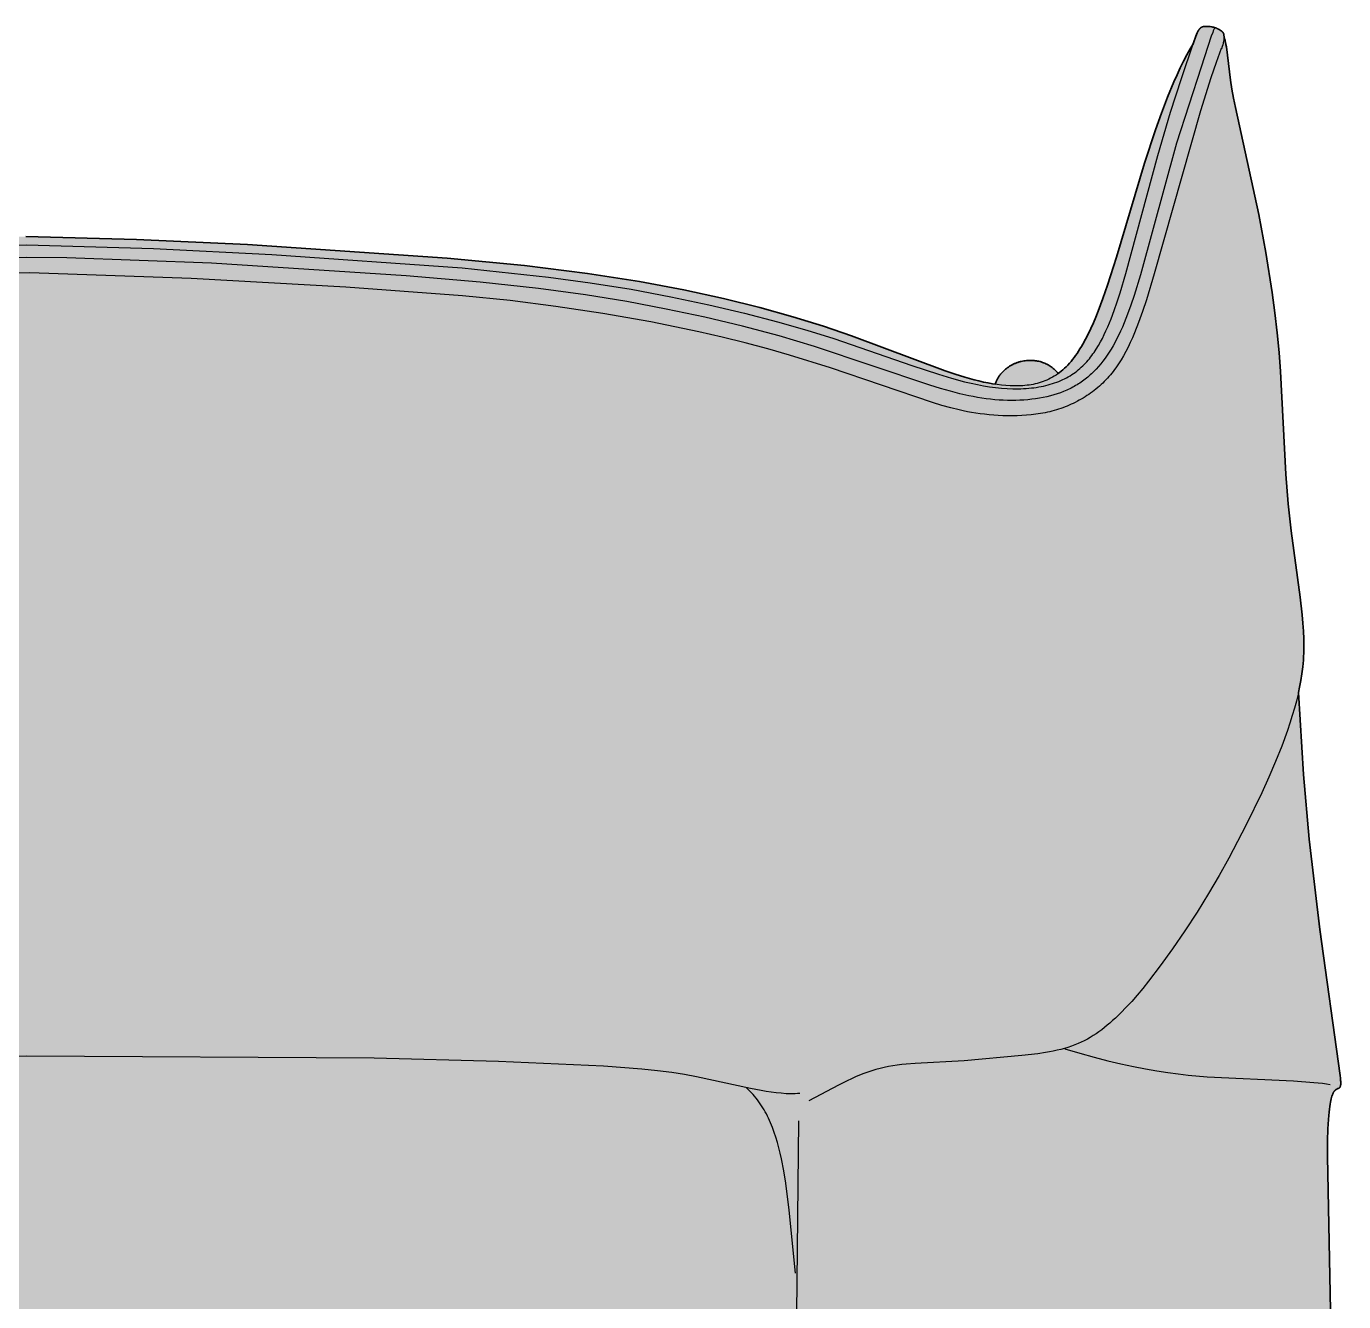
# Model space of a CAD drawing. Header units: millimetres. Extents: x 0 to 2358, y -1186 to 768.
# Drawn here: x 495.8 to 960.2, y -736.1 to -286.6 of the extents above; entities that cross this region are included whole.
import ezdxf

# ---------------------------------------------------------------- set-up
doc = ezdxf.new("R2010")
doc.units = ezdxf.units.MM
doc.layers.add('Blocks', color=7, linetype='Continuous')
doc.layers.add('Blocks$Fill', color=7, linetype='Continuous', true_color=0xffffff)
doc.layers.add('Blocks$Inner', color=7, linetype='Continuous', lineweight=25, true_color=0x007f00)
doc.layers.add('Blocks$Outline', color=7, linetype='Continuous', lineweight=35, true_color=0xff3f3f)

# ---------------------------------------------------------------- blocks, each defined once
blk = doc.blocks.new('Wrap Lounge Chair Top')
at = {"layer": 'Blocks$Fill'}
blk.add_hatch(color=256, dxfattribs=at).paths.add_polyline_path([(1010.23, -795.68), (1010.79, -793.6), (1011.44, -791.45), (1016.27, -777.44), (1017.03, -774.98), (1017.74, -772.51), (1019.03, -767.44), (1020.21, -762.16), (1021.31, -756.61), (1022.36, -750.59), (1022.88, -747.18), (1023.38, -743.37), (1024.37, -734.11), (1025.34, -721.95), (1026.26, -706.15), (1027.06, -686.38), (1027.88, -634.06), (1022.13, -344.72), (1022.19, -339.19), (1022.32, -334.94), (1022.51, -331.61), (1022.62, -330.24), (1022.74, -329.03), (1022.86, -327.97), (1022.99, -327.05), (1023.12, -326.24), (1023.25, -325.52), (1023.38, -324.89), (1023.51, -324.33), (1023.64, -323.84), (1023.77, -323.4), (1023.83, -323.2), (1023.9, -323.02), (1023.96, -322.85), (1024.02, -322.69), (1024.08, -322.54), (1024.15, -322.4), (1024.21, -322.27), (1024.27, -322.15), (1024.33, -322.03), (1024.4, -321.92), (1024.46, -321.82), (1024.52, -321.73), (1024.55, -321.68), (1024.58, -321.64), (1024.61, -321.6), (1024.65, -321.56), (1024.68, -321.52), (1024.71, -321.48), (1024.74, -321.44), (1024.78, -321.41), (1024.81, -321.38), (1024.84, -321.34), (1024.88, -321.31), (1024.91, -321.28), (1024.95, -321.25), (1024.98, -321.22), (1025.02, -321.19), (1025.06, -321.17), (1025.09, -321.14), (1025.13, -321.12), (1025.17, -321.09), (1025.21, -321.07), (1025.24, -321.05), (1025.28, -321.03), (1025.32, -321), (1025.36, -320.98), (1025.45, -320.94), (1025.97, -320.71), (1026.06, -320.67), (1026.1, -320.64), (1026.14, -320.62), (1026.18, -320.6), (1026.22, -320.57), (1026.26, -320.54), (1026.3, -320.51), (1026.34, -320.48), (1026.36, -320.47), (1026.37, -320.45), (1026.39, -320.44), (1026.41, -320.42), (1026.43, -320.4), (1026.44, -320.39), (1026.46, -320.37), (1026.48, -320.35), (1026.49, -320.33), (1026.51, -320.31), (1026.52, -320.29), (1026.54, -320.27), (1026.55, -320.25), (1026.57, -320.23), (1026.58, -320.21), (1026.6, -320.19), (1026.61, -320.17), (1026.62, -320.14), (1026.64, -320.12), (1026.65, -320.1), (1026.66, -320.07), (1026.67, -320.05), (1026.68, -320.02), (1026.69, -319.99), (1026.7, -319.97), (1026.71, -319.94), (1026.73, -319.89), (1026.75, -319.83), (1026.76, -319.77), (1026.78, -319.71), (1026.79, -319.64), (1026.8, -319.58), (1026.81, -319.51), (1026.82, -319.45), (1026.83, -319.38), (1026.84, -319.31), (1026.85, -319.16), (1026.85, -319.01), (1026.86, -318.86), (1026.86, -318.7), (1026.86, -318.53), (1026.84, -318.2), (1026.82, -317.85), (1026.76, -317.11), (1026.65, -316.13), (1015.67, -232.82), (1013.7, -209.98), (1011.93, -181.1), (1012.79, -176.84), (1013.16, -174.47), (1013.46, -172.08), (1013.57, -170.88), (1013.67, -169.68), (1013.75, -168.46), (1013.8, -167.23), (1013.85, -164.73), (1013.81, -162.15), (1013.69, -159.47), (1013.5, -156.69), (1013.24, -153.78), (1012.53, -147.51), (1008.35, -114.58), (1007.49, -104.19), (1005.11, -61.23), (1004.46, -54.33), (1003.64, -47.29), (1002.67, -40.16), (1000.42, -26), (997.96, -12.58), (989.04, 28.41), (988.46, 31.6), (987.99, 34.72), (986.52, 46.45), (986.37, 47.37), (986.21, 48.19), (986.13, 48.56), (986.05, 48.89), (986.01, 49.05), (985.96, 49.2), (985.92, 49.35), (985.87, 49.48), (985.82, 49.61), (985.78, 49.73), (985.75, 49.78), (985.73, 49.84), (985.7, 49.89), (985.7, 49.9), (985.7, 50.13), (985.7, 50.25), (985.69, 50.38), (985.68, 50.5), (985.67, 50.62), (985.66, 50.68), (985.65, 50.74), (985.64, 50.79), (985.63, 50.85), (985.62, 50.9), (985.61, 50.96), (985.59, 51.01), (985.58, 51.06), (985.56, 51.11), (985.54, 51.16), (985.52, 51.21), (985.5, 51.26), (985.48, 51.31), (985.46, 51.35), (985.44, 51.39), (985.41, 51.43), (985.38, 51.48), (985.36, 51.52), (985.33, 51.55), (985.3, 51.59), (985.27, 51.63), (985.23, 51.66), (985.2, 51.7), (985.17, 51.73), (985.13, 51.77), (985.1, 51.8), (985.06, 51.83), (985.02, 51.86), (984.95, 51.93), (984.87, 51.99), (984.78, 52.05), (984.7, 52.1), (983.96, 52.58), (983.75, 52.71), (983.64, 52.77), (983.53, 52.83), (983.41, 52.89), (983.29, 52.95), (983.16, 53.01), (983.02, 53.07), (982.88, 53.13), (982.73, 53.18), (982.57, 53.24), (982.41, 53.29), (982.24, 53.34), (982.06, 53.39), (981.87, 53.43), (981.68, 53.47), (981.48, 53.51), (981.28, 53.55), (980.87, 53.61), (980.45, 53.66), (980.04, 53.69), (979.84, 53.7), (979.64, 53.71), (979.44, 53.71), (979.26, 53.71), (979.07, 53.71), (978.9, 53.69), (978.81, 53.69), (978.73, 53.68), (978.65, 53.67), (978.56, 53.66), (978.48, 53.64), (978.4, 53.63), (978.33, 53.61), (978.25, 53.59), (978.18, 53.57), (978.1, 53.54), (978.03, 53.52), (977.96, 53.49), (977.89, 53.46), (977.85, 53.44), (977.82, 53.42), (977.78, 53.41), (977.75, 53.39), (977.71, 53.37), (977.68, 53.35), (977.65, 53.33), (977.61, 53.31), (977.58, 53.29), (977.55, 53.27), (977.52, 53.24), (977.48, 53.22), (977.45, 53.19), (977.42, 53.17), (977.36, 53.12), (977.29, 53.06), (977.23, 53), (977.17, 52.94), (977.11, 52.87), (977.05, 52.8), (976.99, 52.73), (976.94, 52.66), (976.88, 52.58), (976.82, 52.49), (976.76, 52.4), (976.71, 52.31), (976.65, 52.22), (976.59, 52.12), (976.48, 51.91), (976.37, 51.68), (976.25, 51.43), (976.02, 50.89), (975.78, 50.26), (974.91, 47.88), (974.75, 47.42), (973.75, 45.74), (972.59, 43.66), (971.43, 41.45), (970.29, 39.11), (969.15, 36.66), (968.02, 34.1), (965.79, 28.74), (963.63, 23.1), (961.54, 17.29), (957.61, 5.48), (944.63, -37.54), (943.01, -42.21), (941.35, -46.65), (940.49, -48.78), (939.62, -50.85), (938.72, -52.84), (937.8, -54.75), (936.86, -56.59), (935.9, -58.34), (935.4, -59.18), (934.9, -60), (934.4, -60.79), (933.88, -61.57), (933.36, -62.32), (932.83, -63.04), (932.3, -63.74), (931.75, -64.41), (931.2, -65.06), (930.64, -65.68), (930.07, -66.27), (929.49, -66.83), (928.9, -67.37), (928.3, -67.87), (927.7, -68.35), (927.27, -68.67), (926.72, -68.04), (926.42, -67.72), (926.1, -67.42), (925.78, -67.13), (925.45, -66.85), (925.11, -66.58), (924.75, -66.32), (924.39, -66.08), (924.03, -65.85), (923.65, -65.63), (923.27, -65.42), (922.88, -65.23), (922.48, -65.05), (922.08, -64.89), (921.67, -64.74), (921.26, -64.6), (920.84, -64.48), (920.42, -64.37), (919.99, -64.28), (919.56, -64.2), (919.13, -64.14), (918.7, -64.09), (918.27, -64.06), (917.83, -64.04), (917.4, -64.04), (916.96, -64.05), (916.51, -64.07), (916.06, -64.11), (915.6, -64.16), (915.14, -64.23), (914.67, -64.31), (914.2, -64.41), (913.97, -64.47), (913.73, -64.53), (913.5, -64.59), (913.26, -64.66), (913.03, -64.74), (912.79, -64.82), (912.56, -64.9), (912.33, -64.99), (912.09, -65.08), (911.86, -65.18), (911.63, -65.28), (911.4, -65.39), (911.18, -65.5), (910.95, -65.62), (910.73, -65.74), (910.51, -65.86), (910.29, -65.99), (910.07, -66.12), (909.86, -66.26), (909.65, -66.4), (909.44, -66.54), (909.23, -66.69), (909.03, -66.85), (908.83, -67), (908.64, -67.16), (908.44, -67.33), (908.25, -67.5), (908.07, -67.67), (907.89, -67.84), (907.71, -68.02), (907.54, -68.2), (907.37, -68.38), (907.21, -68.57), (907.05, -68.76), (906.89, -68.95), (906.74, -69.15), (906.59, -69.34), (906.45, -69.54), (906.32, -69.74), (906.19, -69.95), (906.06, -70.15), (905.94, -70.36), (905.82, -70.56), (905.71, -70.77), (905.6, -70.98), (905.5, -71.19), (905.4, -71.41), (905.31, -71.62), (905.22, -71.83), (905.14, -72.05), (905.07, -72.26), (905.01, -72.42), (902.5, -71.99), (900.91, -71.66), (899.29, -71.29), (897.65, -70.88), (894.32, -69.96), (890.9, -68.9), (887.38, -67.72), (844.42, -51.99), (833.69, -48.65), (822.01, -45.4), (809.23, -42.24), (795.18, -39.18), (779.54, -36.23), (761.25, -33.38), (739.07, -30.63), (711.76, -27.97), (641.42, -23.2), (602.21, -21.45), (563.22, -20.39), (485.29, -23.25), (415.12, -27.99), (387.86, -30.64), (365.7, -33.38), (347.42, -36.23), (331.78, -39.18), (317.73, -42.24), (304.95, -45.4), (293.27, -48.65), (282.54, -51.99), (272.62, -55.39), (236.05, -68.9), (232.63, -69.96), (229.3, -70.88), (227.67, -71.29), (226.05, -71.66), (224.45, -71.99), (222.87, -72.28), (221.95, -72.42), (221.81, -72.05), (221.73, -71.83), (221.65, -71.62), (221.55, -71.41), (221.46, -71.19), (221.36, -70.98), (221.25, -70.77), (221.14, -70.57), (221.02, -70.36), (220.9, -70.15), (220.77, -69.95), (220.64, -69.74), (220.5, -69.54), (220.36, -69.34), (220.22, -69.15), (220.07, -68.95), (219.91, -68.76), (219.75, -68.57), (219.59, -68.38), (219.42, -68.2), (219.25, -68.02), (219.07, -67.84), (218.89, -67.67), (218.7, -67.5), (218.51, -67.33), (218.32, -67.16), (218.13, -67), (217.93, -66.85), (217.72, -66.69), (217.52, -66.54), (217.31, -66.4), (217.1, -66.26), (216.88, -66.12), (216.67, -65.99), (216.45, -65.86), (216.23, -65.74), (216, -65.62), (215.78, -65.5), (215.55, -65.39), (215.32, -65.28), (215.1, -65.18), (214.86, -65.08), (214.63, -64.99), (214.4, -64.9), (214.17, -64.82), (213.93, -64.74), (213.7, -64.66), (213.46, -64.59), (213.23, -64.53), (212.99, -64.47), (212.76, -64.41), (212.29, -64.31), (211.82, -64.23), (211.36, -64.16), (210.9, -64.11), (210.44, -64.07), (209.99, -64.05), (209.56, -64.04), (209.12, -64.04), (208.69, -64.06), (208.26, -64.09), (207.82, -64.14), (207.39, -64.2), (206.97, -64.28), (206.54, -64.37), (206.12, -64.48), (205.7, -64.6), (205.29, -64.74), (204.88, -64.89), (204.48, -65.05), (204.08, -65.23), (203.69, -65.42), (203.31, -65.63), (202.93, -65.85), (202.56, -66.08), (202.2, -66.32), (201.85, -66.58), (201.51, -66.85), (201.18, -67.13), (200.85, -67.42), (200.54, -67.72), (200.24, -68.04), (199.95, -68.36), (199.69, -68.67), (198.66, -67.87), (198.06, -67.37), (197.47, -66.83), (196.89, -66.27), (196.32, -65.68), (195.76, -65.06), (195.21, -64.41), (194.66, -63.74), (194.12, -63.04), (193.6, -62.32), (193.07, -61.57), (192.56, -60.79), (192.05, -60), (191.55, -59.18), (191.06, -58.34), (190.1, -56.59), (189.15, -54.75), (188.24, -52.84), (187.34, -50.85), (186.47, -48.78), (185.61, -46.65), (183.94, -42.21), (182.33, -37.54), (179.21, -27.67), (165.42, 17.29), (163.33, 23.1), (161.16, 28.74), (158.94, 34.1), (157.81, 36.66), (156.67, 39.11), (155.52, 41.45), (154.37, 43.66), (153.21, 45.74), (152.63, 46.73), (152.21, 47.42), (151.18, 50.26), (150.94, 50.89), (150.7, 51.43), (150.59, 51.68), (150.48, 51.91), (150.36, 52.12), (150.31, 52.22), (150.25, 52.31), (150.19, 52.4), (150.14, 52.49), (150.08, 52.58), (150.02, 52.66), (149.96, 52.73), (149.91, 52.8), (149.85, 52.87), (149.79, 52.94), (149.72, 53), (149.66, 53.06), (149.6, 53.12), (149.54, 53.17), (149.51, 53.19), (149.47, 53.22), (149.44, 53.24), (149.41, 53.27), (149.38, 53.29), (149.34, 53.31), (149.31, 53.33), (149.28, 53.35), (149.24, 53.37), (149.21, 53.39), (149.18, 53.41), (149.14, 53.42), (149.11, 53.44), (149.07, 53.46), (149, 53.49), (148.93, 53.52), (148.86, 53.54), (148.78, 53.57), (148.71, 53.59), (148.63, 53.61), (148.55, 53.63), (148.47, 53.64), (148.39, 53.66), (148.31, 53.67), (148.23, 53.68), (148.15, 53.69), (148.06, 53.69), (147.88, 53.71), (147.7, 53.71), (147.51, 53.71), (147.32, 53.71), (147.12, 53.7), (146.92, 53.69), (146.51, 53.66), (146.09, 53.61), (145.68, 53.55), (145.48, 53.51), (145.28, 53.47), (145.09, 53.43), (144.9, 53.39), (144.72, 53.34), (144.55, 53.29), (144.38, 53.24), (144.23, 53.18), (144.08, 53.13), (143.94, 53.07), (143.8, 53.01), (143.67, 52.95), (143.55, 52.89), (143.43, 52.83), (143.32, 52.77), (143.21, 52.71), (143, 52.58), (142.26, 52.1), (142.17, 52.05), (142.09, 51.99), (142.01, 51.93), (141.93, 51.86), (141.9, 51.83), (141.86, 51.8), (141.82, 51.77), (141.79, 51.73), (141.76, 51.7), (141.72, 51.66), (141.69, 51.63), (141.66, 51.59), (141.63, 51.55), (141.6, 51.52), (141.57, 51.48), (141.55, 51.43), (141.52, 51.39), (141.5, 51.35), (141.48, 51.31), (141.45, 51.26), (141.43, 51.21), (141.42, 51.16), (141.4, 51.11), (141.38, 51.06), (141.37, 51.01), (141.35, 50.96), (141.34, 50.9), (141.33, 50.85), (141.32, 50.79), (141.31, 50.74), (141.3, 50.68), (141.29, 50.62), (141.28, 50.5), (141.27, 50.38), (141.26, 50.25), (141.26, 50.13), (141.26, 50.02), (141.21, 49.91), (141.18, 49.86), (141.16, 49.8), (141.11, 49.68), (141.06, 49.56), (141.02, 49.42), (140.97, 49.28), (140.93, 49.13), (140.89, 48.97), (140.8, 48.63), (140.72, 48.27), (140.57, 47.45), (140.42, 46.53), (138.95, 34.8), (138.47, 31.68), (137.9, 28.48), (137.23, 25.17), (126.51, -25.93), (124.27, -40.08), (123.3, -47.21), (122.48, -54.26), (121.82, -61.15), (121.31, -67.87), (118.58, -114.5), (117.53, -124.02), (113.7, -153.7), (113.44, -156.61), (113.25, -159.4), (113.13, -162.07), (113.09, -164.65), (113.14, -167.15), (113.19, -168.38), (113.27, -169.6), (113.36, -170.81), (113.48, -172.01), (113.77, -174.39), (114.15, -176.77), (114.6, -179.16), (115.03, -181.12), (111.48, -232.87), (109.45, -250.76), (100.2, -317.11), (100.14, -317.85), (100.12, -318.2), (100.1, -318.53), (100.1, -318.7), (100.1, -318.86), (100.1, -319.01), (100.11, -319.16), (100.12, -319.31), (100.13, -319.38), (100.14, -319.45), (100.15, -319.51), (100.16, -319.58), (100.17, -319.64), (100.18, -319.71), (100.19, -319.77), (100.21, -319.83), (100.23, -319.89), (100.25, -319.94), (100.26, -319.97), (100.27, -319.99), (100.28, -320.02), (100.29, -320.05), (100.3, -320.07), (100.31, -320.1), (100.32, -320.12), (100.33, -320.14), (100.35, -320.17), (100.36, -320.19), (100.37, -320.21), (100.39, -320.23), (100.4, -320.25), (100.42, -320.27), (100.43, -320.29), (100.45, -320.31), (100.46, -320.33), (100.48, -320.35), (100.5, -320.37), (100.51, -320.39), (100.53, -320.4), (100.55, -320.42), (100.57, -320.44), (100.58, -320.45), (100.6, -320.47), (100.62, -320.48), (100.66, -320.51), (100.7, -320.54), (100.74, -320.57), (100.78, -320.6), (100.82, -320.62), (100.86, -320.64), (100.9, -320.67), (100.99, -320.71), (101.07, -320.75), (101.59, -320.98), (101.63, -321), (101.67, -321.03), (101.71, -321.05), (101.75, -321.07), (101.79, -321.09), (101.83, -321.12), (101.87, -321.14), (101.9, -321.17), (101.94, -321.19), (101.97, -321.22), (102.01, -321.25), (102.04, -321.28), (102.08, -321.31), (102.11, -321.34), (102.15, -321.38), (102.18, -321.41), (102.21, -321.44), (102.25, -321.48), (102.28, -321.52), (102.31, -321.56), (102.34, -321.6), (102.37, -321.64), (102.41, -321.68), (102.44, -321.73), (102.5, -321.82), (102.56, -321.92), (102.62, -322.03), (102.69, -322.15), (102.75, -322.27), (102.81, -322.4), (102.87, -322.54), (102.94, -322.69), (103, -322.85), (103.06, -323.02), (103.12, -323.2), (103.19, -323.4), (103.32, -323.84), (103.44, -324.33), (103.57, -324.89), (103.7, -325.52), (103.84, -326.24), (103.97, -327.05), (104.1, -327.97), (104.22, -329.03), (104.34, -330.24), (104.45, -331.61), (104.64, -334.94), (104.77, -339.19), (104.83, -344.72), (98.9, -633.99), (99.77, -686.33), (100.61, -706.11), (101.57, -721.93), (102.56, -734.1), (103.57, -743.37), (104.59, -750.59), (105.65, -756.61), (106.75, -762.16), (107.92, -767.44), (109.22, -772.51), (109.93, -774.99), (110.69, -777.44), (115.52, -791.45), (116.17, -793.61), (116.46, -794.65), (116.73, -795.68), (116.54, -806.72), (116.56, -807.19), (116.57, -807.42), (116.6, -807.63), (116.61, -807.74), (116.62, -807.84), (116.64, -807.94), (116.66, -808.04), (116.68, -808.14), (116.7, -808.24), (116.73, -808.33), (116.75, -808.42), (116.78, -808.51), (116.81, -808.59), (116.84, -808.68), (116.86, -808.72), (116.88, -808.76), (116.9, -808.8), (116.92, -808.83), (116.93, -808.87), (116.95, -808.91), (116.98, -808.95), (117, -808.98), (117.02, -809.02), (117.04, -809.05), (117.07, -809.08), (117.09, -809.12), (117.11, -809.15), (117.14, -809.18), (117.16, -809.21), (117.19, -809.24), (117.22, -809.27), (117.25, -809.3), (117.28, -809.32), (117.31, -809.35), (117.34, -809.37), (117.37, -809.4), (117.4, -809.42), (117.43, -809.44), (117.46, -809.47), (117.5, -809.49), (117.53, -809.51), (117.57, -809.53), (117.6, -809.55), (117.64, -809.56), (117.68, -809.58), (117.71, -809.6), (117.75, -809.61), (117.79, -809.63), (117.83, -809.64), (117.87, -809.66), (117.91, -809.67), (117.95, -809.68), (118.03, -809.7), (118.11, -809.72), (118.19, -809.74), (118.27, -809.76), (118.36, -809.77), (118.44, -809.78), (118.53, -809.79), (118.61, -809.8), (118.7, -809.8), (118.78, -809.81), (118.95, -809.81), (119.11, -809.81), (119.27, -809.8), (119.42, -809.79), (119.56, -809.78), (119.82, -809.75), (120.02, -809.72), (120.43, -809.66), (120.48, -809.65), (120.5, -809.65), (120.53, -809.64), (120.55, -809.64), (120.58, -809.64), (120.6, -809.64), (120.63, -809.64), (120.66, -809.64), (120.69, -809.64), (120.72, -809.65), (120.75, -809.65), (120.81, -809.66), (120.89, -809.67), (120.97, -809.68), (121.26, -809.75), (122.79, -810.09), (123.05, -810.13), (123.17, -810.15), (123.3, -810.17), (123.42, -810.18), (123.54, -810.19), (123.66, -810.2), (123.78, -810.2), (123.89, -810.2), (124, -810.2), (124.11, -810.19), (124.17, -810.19), (124.22, -810.18), (124.27, -810.18), (124.32, -810.17), (124.38, -810.16), (124.43, -810.15), (124.48, -810.14), (124.53, -810.13), (124.58, -810.12), (124.63, -810.11), (124.67, -810.09), (124.72, -810.08), (124.77, -810.06), (124.82, -810.05), (124.86, -810.03), (124.91, -810.01), (125.01, -809.97), (125.11, -809.92), (149.11, -797.82), (151.96, -796.58), (153.46, -795.96), (155.02, -795.36), (156.62, -794.77), (158.27, -794.2), (159.97, -793.66), (161.71, -793.16), (163.49, -792.69), (165.32, -792.26), (167.18, -791.89), (169.08, -791.57), (171.02, -791.3), (172.99, -791.1), (174.98, -790.95), (176.98, -790.85), (179, -790.8), (181.03, -790.8), (183.05, -790.85), (185.07, -790.94), (187.07, -791.08), (189.05, -791.25), (191.01, -791.46), (192.93, -791.71), (194.82, -791.99), (196.66, -792.3), (198.46, -792.64), (200.19, -793), (201.87, -793.39), (203.49, -793.81), (205.06, -794.25), (205.42, -794.36), (200.68, -831.49), (200.65, -831.88), (200.63, -832.28), (200.62, -832.68), (200.63, -833.12), (200.65, -833.56), (200.68, -834), (200.73, -834.43), (200.8, -834.87), (200.88, -835.3), (200.97, -835.73), (201.08, -836.16), (201.21, -836.58), (201.35, -837), (201.5, -837.41), (201.67, -837.82), (201.85, -838.22), (202.05, -838.61), (202.26, -839), (202.48, -839.38), (202.72, -839.75), (202.97, -840.12), (203.23, -840.47), (203.5, -840.82), (203.78, -841.15), (204.08, -841.48), (204.39, -841.79), (204.69, -842.08), (205, -842.36), (205.32, -842.63), (205.65, -842.89), (205.99, -843.14), (206.34, -843.37), (206.69, -843.59), (207.06, -843.8), (207.43, -844), (207.8, -844.19), (208.18, -844.36), (208.57, -844.52), (208.96, -844.67), (209.36, -844.8), (209.76, -844.92), (210.17, -845.02), (210.58, -845.12), (210.99, -845.19), (211.4, -845.26), (211.82, -845.31), (212.24, -845.34), (212.66, -845.37), (213.07, -845.37), (213.49, -845.37), (213.91, -845.34), (214.33, -845.31), (214.75, -845.26), (215.16, -845.19), (215.58, -845.11), (215.99, -845.02), (216.39, -844.92), (216.8, -844.8), (217.19, -844.66), (217.59, -844.52), (217.98, -844.36), (218.36, -844.19), (218.74, -844), (219.11, -843.8), (219.47, -843.59), (219.83, -843.37), (220.18, -843.13), (220.52, -842.89), (220.85, -842.63), (221.17, -842.36), (221.48, -842.08), (221.79, -841.79), (222.09, -841.49), (222.38, -841.17), (222.66, -840.85), (222.93, -840.52), (223.18, -840.17), (223.43, -839.82), (223.66, -839.46), (223.88, -839.1), (224.09, -838.72), (224.29, -838.34), (224.47, -837.96), (224.65, -837.56), (224.8, -837.16), (224.95, -836.76), (225.08, -836.35), (225.19, -835.94), (225.3, -835.53), (225.39, -835.11), (225.46, -834.69), (225.52, -834.26), (229.05, -806.71), (255.68, -825.45), (257.03, -826.3), (257.64, -826.66), (258.21, -826.98), (258.76, -827.27), (259.28, -827.53), (259.78, -827.77), (260.28, -827.98), (260.77, -828.18), (261.27, -828.37), (261.79, -828.56), (262.31, -828.73), (262.86, -828.9), (263.42, -829.07), (264.01, -829.23), (264.62, -829.38), (265.91, -829.67), (267.32, -829.94), (268.86, -830.2), (270.56, -830.44), (272.42, -830.67), (276.74, -831.09), (282.21, -831.45), (289.22, -831.73), (563.48, -831.52), (837.74, -831.73), (844.75, -831.45), (850.21, -831.09), (854.54, -830.67), (856.4, -830.44), (858.09, -830.2), (859.64, -829.94), (861.05, -829.67), (862.34, -829.38), (862.95, -829.23), (863.54, -829.07), (864.1, -828.9), (864.64, -828.73), (865.17, -828.56), (865.69, -828.37), (866.19, -828.18), (866.68, -827.98), (867.18, -827.77), (867.68, -827.53), (868.2, -827.27), (868.74, -826.98), (869.32, -826.66), (869.92, -826.3), (871.28, -825.45), (872.87, -824.39), (897.91, -806.71), (901.5, -834.69), (901.57, -835.11), (901.66, -835.53), (901.76, -835.94), (901.88, -836.35), (902.01, -836.76), (902.16, -837.16), (902.31, -837.56), (902.48, -837.96), (902.67, -838.34), (902.86, -838.72), (903.07, -839.1), (903.29, -839.46), (903.53, -839.82), (903.77, -840.17), (904.03, -840.52), (904.3, -840.85), (904.58, -841.17), (904.87, -841.49), (905.17, -841.79), (905.47, -842.08), (905.79, -842.36), (906.11, -842.63), (906.44, -842.89), (906.78, -843.13), (907.13, -843.37), (907.49, -843.59), (907.85, -843.8), (908.22, -844), (908.6, -844.19), (908.98, -844.36), (909.37, -844.52), (909.76, -844.66), (910.16, -844.8), (910.56, -844.92), (910.97, -845.02), (911.38, -845.11), (911.79, -845.19), (912.21, -845.26), (912.63, -845.31), (913.04, -845.34), (913.46, -845.37), (913.88, -845.37), (914.3, -845.37), (914.72, -845.34), (915.14, -845.31), (915.55, -845.26), (915.97, -845.19), (916.38, -845.12), (916.79, -845.02), (917.19, -844.92), (917.6, -844.8), (917.99, -844.67), (918.39, -844.52), (918.77, -844.36), (919.16, -844.19), (919.53, -844), (919.9, -843.8), (920.26, -843.59), (920.62, -843.37), (920.96, -843.14), (921.3, -842.89), (921.63, -842.63), (921.96, -842.36), (922.27, -842.08), (922.57, -841.79), (922.88, -841.48), (923.17, -841.15), (923.46, -840.82), (923.73, -840.47), (923.99, -840.12), (924.24, -839.75), (924.48, -839.38), (924.7, -839), (924.91, -838.61), (925.1, -838.22), (925.29, -837.82), (925.45, -837.41), (925.61, -837), (925.75, -836.58), (925.87, -836.16), (925.98, -835.73), (926.08, -835.3), (926.16, -834.87), (926.23, -834.43), (926.28, -834), (926.31, -833.56), (926.33, -833.12), (926.34, -832.68), (926.33, -832.28), (926.31, -831.88), (926.28, -831.49), (926.23, -831.09), (921.54, -794.36), (923.47, -793.81), (925.09, -793.39), (926.77, -793), (928.5, -792.64), (930.29, -792.3), (932.14, -791.99), (934.02, -791.71), (935.95, -791.46), (937.91, -791.25), (939.89, -791.08), (941.89, -790.94), (943.91, -790.85), (945.93, -790.8), (947.95, -790.8), (949.97, -790.85), (951.98, -790.95), (953.97, -791.1), (955.94, -791.3), (957.87, -791.57), (959.78, -791.89), (961.64, -792.26), (963.47, -792.69), (965.25, -793.16), (966.99, -793.66), (968.69, -794.2), (970.34, -794.77), (971.94, -795.36), (973.5, -795.96), (975, -796.58), (977.85, -797.82), (982.85, -800.2), (1000.29, -809.06), (1001.75, -809.87), (1001.85, -809.92), (1001.95, -809.97), (1002.05, -810.01), (1002.09, -810.03), (1002.14, -810.05), (1002.19, -810.06), (1002.24, -810.08), (1002.28, -810.09), (1002.33, -810.11), (1002.38, -810.12), (1002.43, -810.13), (1002.48, -810.14), (1002.53, -810.15), (1002.58, -810.16), (1002.63, -810.17), (1002.69, -810.18), (1002.74, -810.18), (1002.79, -810.19), (1002.85, -810.19), (1002.96, -810.2), (1003.07, -810.2), (1003.18, -810.2), (1003.3, -810.2), (1003.42, -810.19), (1003.54, -810.18), (1003.66, -810.17), (1003.78, -810.15), (1003.91, -810.13), (1004.17, -810.09), (1004.44, -810.04), (1005.99, -809.68), (1006.07, -809.67), (1006.14, -809.66), (1006.21, -809.65), (1006.24, -809.65), (1006.27, -809.64), (1006.3, -809.64), (1006.33, -809.64), (1006.35, -809.64), (1006.38, -809.64), (1006.4, -809.64), (1006.43, -809.64), (1006.46, -809.65), (1006.48, -809.65), (1006.53, -809.66), (1006.94, -809.72), (1007.14, -809.75), (1007.39, -809.78), (1007.54, -809.79), (1007.69, -809.8), (1007.84, -809.81), (1008.01, -809.81), (1008.17, -809.81), (1008.26, -809.8), (1008.34, -809.8), (1008.43, -809.79), (1008.51, -809.78), (1008.6, -809.77), (1008.68, -809.76), (1008.77, -809.74), (1008.85, -809.72), (1008.93, -809.7), (1009.01, -809.68), (1009.05, -809.67), (1009.09, -809.66), (1009.13, -809.64), (1009.17, -809.63), (1009.21, -809.61), (1009.25, -809.6), (1009.28, -809.58), (1009.32, -809.56), (1009.36, -809.55), (1009.39, -809.53), (1009.43, -809.51), (1009.46, -809.49), (1009.49, -809.47), (1009.53, -809.44), (1009.56, -809.42), (1009.59, -809.4), (1009.62, -809.37), (1009.65, -809.35), (1009.68, -809.32), (1009.71, -809.3), (1009.74, -809.27), (1009.77, -809.24), (1009.79, -809.21), (1009.82, -809.18), (1009.84, -809.15), (1009.87, -809.12), (1009.89, -809.08), (1009.92, -809.05), (1009.94, -809.02), (1009.96, -808.98), (1009.98, -808.95), (1010, -808.91), (1010.02, -808.87), (1010.04, -808.83), (1010.06, -808.8), (1010.08, -808.76), (1010.1, -808.72), (1010.11, -808.68), (1010.15, -808.59), (1010.18, -808.51), (1010.21, -808.42), (1010.23, -808.33), (1010.26, -808.24), (1010.28, -808.14), (1010.3, -808.04), (1010.32, -807.94), (1010.33, -807.84), (1010.35, -807.74), (1010.36, -807.63), (1010.38, -807.42), (1010.4, -807.19), (1010.41, -806.96), (1010.42, -806.72)], flags=0)
at = {"layer": 'Blocks$Inner'}
for points in [[(518.73, -24.58), (563.48, -23.31), (608.23, -24.58), (649.9, -26.76), (717.11, -31.46), (747.46, -34.7), (762.25, -36.69), (776.69, -38.99), (790.7, -41.59), (804.1, -44.43), (816.67, -47.41), (828.21, -50.42), (838.6, -53.4), (848.14, -56.38), (875.6, -65.84), (885, -68.94), (889.65, -70.34), (894.24, -71.56), (896.49, -72.1), (898.72, -72.58), (900.91, -73), (903.06, -73.36), (905.17, -73.64), (907.24, -73.85), (909.26, -73.99), (911.24, -74.06), (912.21, -74.07), (913.17, -74.06), (914.11, -74.04), (915.05, -74), (915.97, -73.94), (916.87, -73.87), (917.77, -73.77), (918.65, -73.67), (919.52, -73.54), (920.37, -73.4), (921.21, -73.25), (922.04, -73.08), (922.85, -72.89), (923.65, -72.68), (924.43, -72.47), (925.2, -72.23), (925.95, -71.98), (926.69, -71.72), (927.41, -71.44), (928.12, -71.14), (928.81, -70.83), (929.48, -70.51), (930.14, -70.17), (930.78, -69.81), (931.41, -69.44), (932.02, -69.06), (932.61, -68.66), (933.19, -68.25), (933.76, -67.83), (934.31, -67.39), (934.84, -66.94), (935.36, -66.48), (935.87, -66), (936.37, -65.52), (936.85, -65.02), (937.32, -64.5), (937.78, -63.98), (938.22, -63.45), (938.66, -62.9), (939.08, -62.35), (939.49, -61.78), (939.9, -61.21), (940.29, -60.62), (940.67, -60.03), (941.41, -58.81), (942.12, -57.55), (942.8, -56.27), (943.45, -54.95), (944.08, -53.6), (944.69, -52.23), (945.85, -49.4), (946.95, -46.46), (948, -43.4), (949.03, -40.21), (951.05, -33.37), (962.35, 8.21), (966.88, 23.48), (970.65, 35.37), (974.91, 47.88), (975.78, 50.26), (976.02, 50.89), (976.25, 51.43), (976.37, 51.68), (976.48, 51.91), (976.59, 52.12), (976.65, 52.22), (976.71, 52.31), (976.76, 52.4), (976.82, 52.49), (976.88, 52.58), (976.94, 52.66), (976.99, 52.73), (977.05, 52.8), (977.11, 52.87), (977.17, 52.94), (977.23, 53), (977.29, 53.06), (977.36, 53.12), (977.42, 53.17), (977.45, 53.19), (977.48, 53.22), (977.52, 53.24), (977.55, 53.27), (977.58, 53.29), (977.61, 53.31), (977.65, 53.33), (977.68, 53.35), (977.71, 53.37), (977.75, 53.39), (977.78, 53.41), (977.82, 53.42), (977.85, 53.44), (977.89, 53.46), (977.96, 53.49), (978.03, 53.52), (978.1, 53.54), (978.18, 53.57), (978.25, 53.59), (978.33, 53.61), (978.4, 53.63), (978.48, 53.64), (978.56, 53.66), (978.65, 53.67), (978.73, 53.68), (978.81, 53.69), (978.9, 53.69), (979.07, 53.71), (979.26, 53.71), (979.44, 53.71), (979.64, 53.71), (979.84, 53.7), (980.04, 53.69), (980.45, 53.66), (980.87, 53.61), (981.28, 53.55), (981.48, 53.51), (981.68, 53.47), (981.87, 53.43), (982.06, 53.39), (982.24, 53.34), (982.41, 53.29), (982.57, 53.24), (982.73, 53.18), (982.88, 53.13), (983.02, 53.07), (983.16, 53.01), (983.29, 52.95), (983.41, 52.89), (983.53, 52.83), (983.64, 52.77), (983.75, 52.71), (983.96, 52.58), (984.7, 52.1), (984.78, 52.05), (984.87, 51.99), (984.95, 51.93), (985.02, 51.86), (985.06, 51.83), (985.1, 51.8), (985.13, 51.77), (985.17, 51.73), (985.2, 51.7), (985.23, 51.66), (985.27, 51.63), (985.3, 51.59), (985.33, 51.55), (985.36, 51.52), (985.38, 51.48), (985.41, 51.43), (985.44, 51.39), (985.46, 51.35), (985.48, 51.31), (985.5, 51.26), (985.52, 51.21), (985.54, 51.16), (985.56, 51.11), (985.58, 51.06), (985.59, 51.01), (985.61, 50.96), (985.62, 50.9), (985.63, 50.85), (985.64, 50.79), (985.65, 50.74), (985.66, 50.68), (985.67, 50.62), (985.68, 50.5), (985.69, 50.38), (985.7, 50.25), (985.7, 50.13), (985.7, 50), (985.7, 49.87), (985.69, 49.61), (985.68, 49.36), (985.66, 49.1), (985.64, 48.97), (985.62, 48.83), (985.6, 48.68), (985.57, 48.52), (985.54, 48.35), (985.5, 48.16), (985.45, 47.96), (985.39, 47.73), (985.23, 47.21), (985.03, 46.57), (984.78, 45.8)], [(982.48, 53.27), (982.44, 53.2), (982.4, 53.13), (982.36, 53.06), (982.31, 52.97), (982.22, 52.79), (982.12, 52.59), (982.03, 52.36), (981.92, 52.12), (981.7, 51.57), (981.21, 50.22), (977.66, 39.38), (968.98, 12.55), (956.24, -33.86), (954.02, -41.12), (952.88, -44.54), (951.7, -47.79), (950.49, -50.84), (949.88, -52.29), (949.25, -53.69), (948.61, -55.05), (947.96, -56.36), (947.29, -57.63), (946.61, -58.85), (945.92, -60.03), (945.22, -61.16), (944.5, -62.25), (943.76, -63.3), (943, -64.31), (942.23, -65.28), (941.44, -66.21), (940.63, -67.11), (939.8, -67.96), (938.95, -68.78), (938.52, -69.18), (938.08, -69.56), (937.64, -69.94), (937.19, -70.31), (936.73, -70.67), (936.27, -71.02), (935.8, -71.36), (935.33, -71.69), (934.85, -72.02), (934.36, -72.33), (933.87, -72.64), (933.37, -72.94), (932.87, -73.22), (932.36, -73.51), (931.84, -73.78), (931.32, -74.04), (930.78, -74.3), (930.25, -74.54), (929.7, -74.78), (929.15, -75.01), (928.02, -75.44), (926.86, -75.85), (925.68, -76.21), (924.46, -76.55), (923.21, -76.86), (921.93, -77.13), (920.62, -77.37), (919.28, -77.58), (917.92, -77.76), (916.54, -77.9), (915.14, -78.02), (913.71, -78.1), (912.27, -78.14), (910.82, -78.16), (909.35, -78.14), (907.87, -78.09), (906.38, -78.01), (904.88, -77.89), (903.37, -77.75), (901.87, -77.56), (900.35, -77.35), (898.83, -77.1), (897.3, -76.82), (895.74, -76.5), (892.56, -75.77), (889.23, -74.9), (885.72, -73.89), (881.98, -72.73), (841.28, -59.18), (828.82, -55.44), (815.92, -51.98), (802.64, -48.82), (789.02, -45.93), (775.07, -43.31), (760.54, -40.93), (743.93, -38.69), (723.43, -36.5), (697.27, -34.26), (628.67, -29.82), (577.64, -27.88), (563.48, -27.74), (533.39, -28.37)], [(974.91, 47.68), (974.33, 46.73), (973.75, 45.74), (972.59, 43.66), (971.43, 41.45), (970.29, 39.11), (969.15, 36.66), (968.02, 34.1), (965.79, 28.74), (963.63, 23.1), (961.54, 17.29), (957.61, 5.48), (947.74, -27.67), (944.63, -37.54), (943.01, -42.21), (941.35, -46.65), (940.49, -48.78), (939.62, -50.85), (938.72, -52.84), (937.8, -54.75), (936.86, -56.59), (935.9, -58.34), (935.4, -59.18), (934.9, -60), (934.4, -60.79), (933.88, -61.57), (933.36, -62.32), (932.83, -63.04), (932.3, -63.74), (931.75, -64.41), (931.2, -65.06), (930.64, -65.68), (930.07, -66.27), (929.49, -66.83), (928.9, -67.37), (928.3, -67.87), (927.7, -68.35), (927.08, -68.81), (926.46, -69.23), (925.83, -69.63), (925.19, -70.01), (924.54, -70.36), (923.89, -70.69), (923.23, -70.99), (922.56, -71.27), (921.88, -71.52), (921.2, -71.76), (920.51, -71.97), (919.82, -72.16), (919.12, -72.34), (918.41, -72.49), (917.7, -72.62), (916.98, -72.73), (916.25, -72.83), (915.52, -72.91), (914.79, -72.97), (914.05, -73.01), (913.31, -73.03), (912.56, -73.05), (911.81, -73.04), (911.05, -73.02), (910.29, -72.99), (908.76, -72.88), (907.21, -72.73), (905.66, -72.53), (904.09, -72.28), (902.5, -71.99), (900.91, -71.66), (899.29, -71.29), (897.65, -70.88), (894.32, -69.96), (890.9, -68.9), (887.38, -67.72), (854.34, -55.39), (844.42, -51.99), (833.69, -48.65), (822.01, -45.4), (809.23, -42.24), (795.18, -39.18), (779.54, -36.23), (761.25, -33.38), (739.07, -30.63), (711.76, -27.97), (641.42, -23.2), (602.21, -21.45), (563.22, -20.39)], [(985.68, 49.94), (985.7, 49.89), (985.73, 49.84), (985.75, 49.78), (985.78, 49.73), (985.82, 49.61), (985.87, 49.48), (985.92, 49.35), (985.96, 49.2), (986.01, 49.05), (986.05, 48.89), (986.13, 48.56), (986.21, 48.19), (986.37, 47.37), (986.52, 46.45), (987.99, 34.72), (988.46, 31.6), (989.04, 28.41), (989.71, 25.09), (997.96, -12.58), (1000.42, -26), (1002.67, -40.16), (1003.64, -47.29), (1004.46, -54.33), (1005.11, -61.23), (1005.63, -67.94), (1007.49, -104.19), (1008.35, -114.58), (1009.4, -124.09), (1012.53, -147.51), (1013.24, -153.78), (1013.5, -156.69), (1013.69, -159.47), (1013.81, -162.15), (1013.85, -164.73), (1013.8, -167.23), (1013.75, -168.46), (1013.67, -169.68), (1013.57, -170.88), (1013.46, -172.08), (1013.16, -174.47), (1012.79, -176.84), (1012.34, -179.23), (1011.8, -181.65), (1011.2, -184.12), (1010.51, -186.64), (1009.75, -189.23), (1008.93, -191.86), (1008.04, -194.53), (1006.07, -199.97), (1003.89, -205.46), (1001.52, -210.97), (998.98, -216.51), (993.45, -227.79), (987.35, -239.53), (983.96, -245.66), (980.25, -252), (976.19, -258.53), (971.9, -265.1), (967.52, -271.48), (963.21, -277.47), (959.07, -282.9), (957.06, -285.4), (955.08, -287.76), (953.14, -289.98), (951.21, -292.08), (949.29, -294.04), (947.39, -295.89), (946.43, -296.77), (945.48, -297.61), (944.52, -298.43), (943.56, -299.22), (942.58, -299.97), (941.6, -300.7), (940.6, -301.39), (939.59, -302.05), (938.56, -302.68), (937.51, -303.28), (936.44, -303.85), (935.34, -304.39), (934.22, -304.89), (933.07, -305.36), (931.89, -305.8), (930.67, -306.21), (929.42, -306.58), (928.14, -306.93), (926.83, -307.24), (925.5, -307.53), (924.15, -307.79), (922.78, -308.03), (920.01, -308.45), (914.45, -309.11), (894.07, -311), (876.74, -311.86), (873.61, -312.12), (872.04, -312.29), (870.49, -312.48), (868.94, -312.71), (867.41, -312.97), (865.9, -313.27), (864.41, -313.61), (862.95, -314), (861.5, -314.43), (860.06, -314.91), (858.64, -315.43), (857.2, -315.99), (855.76, -316.6), (854.3, -317.25), (852.82, -317.95), (849.76, -319.47), (839.26, -325.07)], [(984.68, 45.87), (982.88, 40.93), (981.06, 35.56), (977.37, 23.89), (961.09, -33.55), (958.32, -42.66), (956.95, -46.81), (955.56, -50.71), (954.14, -54.35), (953.41, -56.09), (952.66, -57.76), (951.89, -59.37), (951.09, -60.93), (950.26, -62.44), (949.41, -63.88), (948.97, -64.59), (948.52, -65.28), (948.06, -65.96), (947.6, -66.62), (947.12, -67.27), (946.63, -67.91), (946.13, -68.54), (945.62, -69.16), (945.1, -69.76), (944.57, -70.35), (944.03, -70.93), (943.48, -71.49), (942.91, -72.05), (942.34, -72.59), (941.75, -73.12), (941.16, -73.63), (940.55, -74.14), (939.93, -74.63), (939.31, -75.11), (938.67, -75.57), (938.03, -76.02), (937.38, -76.46), (936.71, -76.89), (936.04, -77.31), (935.36, -77.71), (934.67, -78.09), (933.98, -78.47), (933.27, -78.83), (932.56, -79.18), (931.84, -79.51), (931.11, -79.84), (930.37, -80.14), (929.63, -80.44), (928.88, -80.72), (928.12, -80.99), (927.36, -81.24), (926.58, -81.48), (925.81, -81.71), (925.02, -81.93), (924.23, -82.12), (923.43, -82.31), (922.63, -82.48), (921.01, -82.79), (919.38, -83.04), (917.73, -83.24), (916.07, -83.4), (914.4, -83.51), (912.73, -83.58), (911.07, -83.61), (909.4, -83.6), (907.75, -83.56), (906.11, -83.47), (904.48, -83.36), (902.88, -83.22), (901.29, -83.05), (899.73, -82.85), (898.21, -82.63), (896.71, -82.39), (895.23, -82.12), (893.77, -81.83), (892.31, -81.51), (889.33, -80.78), (886.22, -79.91), (882.88, -78.89), (846.93, -66.7), (832.52, -62.21), (824.85, -60), (816.91, -57.86), (808.78, -55.83), (800.48, -53.93), (783.62, -50.48), (766.72, -47.5), (750.15, -45.01), (734.02, -42.96), (717.22, -41.25), (676.01, -38.19), (621.5, -35.17), (564.67, -33.17), (536.62, -33.83)], [(927.29, -68.69), (927.01, -68.36), (926.72, -68.04), (926.42, -67.72), (926.1, -67.42), (925.78, -67.13), (925.45, -66.85), (925.11, -66.58), (924.75, -66.32), (924.39, -66.08), (924.03, -65.85), (923.65, -65.63), (923.27, -65.42), (922.88, -65.23), (922.48, -65.05), (922.08, -64.89), (921.67, -64.74), (921.26, -64.6), (920.84, -64.48), (920.42, -64.37), (919.99, -64.28), (919.56, -64.2), (919.13, -64.14), (918.7, -64.09), (918.27, -64.06), (917.83, -64.04), (917.4, -64.04), (916.96, -64.05), (916.51, -64.07), (916.06, -64.11), (915.6, -64.16), (915.14, -64.23), (914.67, -64.31), (914.2, -64.41), (913.97, -64.47), (913.73, -64.53), (913.5, -64.59), (913.26, -64.66), (913.03, -64.74), (912.79, -64.82), (912.56, -64.9), (912.33, -64.99), (912.09, -65.08), (911.86, -65.18), (911.63, -65.28), (911.4, -65.39), (911.18, -65.5), (910.95, -65.62), (910.73, -65.74), (910.51, -65.86), (910.29, -65.99), (910.07, -66.12), (909.86, -66.26), (909.65, -66.4), (909.44, -66.54), (909.23, -66.69), (909.03, -66.85), (908.83, -67), (908.64, -67.16), (908.44, -67.33), (908.25, -67.5), (908.07, -67.67), (907.89, -67.84), (907.71, -68.02), (907.54, -68.2), (907.37, -68.38), (907.21, -68.57), (907.05, -68.76), (906.89, -68.95), (906.74, -69.15), (906.59, -69.34), (906.45, -69.54), (906.32, -69.74), (906.19, -69.95), (906.06, -70.15), (905.94, -70.36), (905.82, -70.56), (905.71, -70.77), (905.6, -70.98), (905.5, -71.19), (905.4, -71.41), (905.31, -71.62), (905.22, -71.83), (905.14, -72.05), (905.07, -72.26), (905, -72.47)], [(1011.93, -181.1), (1013.7, -209.98), (1015.67, -232.82), (1019.47, -264.66), (1026.65, -316.13), (1026.76, -317.11), (1026.82, -317.85), (1026.84, -318.2), (1026.86, -318.53), (1026.86, -318.7), (1026.86, -318.86), (1026.85, -319.01), (1026.85, -319.16), (1026.84, -319.31), (1026.83, -319.38), (1026.82, -319.45), (1026.81, -319.51), (1026.8, -319.58), (1026.79, -319.64), (1026.78, -319.71), (1026.76, -319.77), (1026.75, -319.83), (1026.73, -319.89), (1026.71, -319.94), (1026.7, -319.97), (1026.69, -319.99), (1026.68, -320.02), (1026.67, -320.05), (1026.66, -320.07), (1026.65, -320.1), (1026.64, -320.12), (1026.62, -320.14), (1026.61, -320.17), (1026.6, -320.19), (1026.58, -320.21), (1026.57, -320.23), (1026.55, -320.25), (1026.54, -320.27), (1026.52, -320.29), (1026.51, -320.31), (1026.49, -320.33), (1026.48, -320.35), (1026.46, -320.37), (1026.44, -320.39), (1026.43, -320.4), (1026.41, -320.42), (1026.39, -320.44), (1026.37, -320.45), (1026.36, -320.47), (1026.34, -320.48), (1026.3, -320.51), (1026.26, -320.54), (1026.22, -320.57), (1026.18, -320.6), (1026.14, -320.62), (1026.1, -320.64), (1026.06, -320.67), (1025.97, -320.71), (1025.88, -320.75), (1025.45, -320.94), (1025.36, -320.98), (1025.32, -321), (1025.28, -321.03), (1025.24, -321.05), (1025.21, -321.07), (1025.17, -321.09), (1025.13, -321.12), (1025.09, -321.14), (1025.06, -321.17), (1025.02, -321.19), (1024.98, -321.22), (1024.95, -321.25), (1024.91, -321.28), (1024.88, -321.31), (1024.84, -321.34), (1024.81, -321.38), (1024.78, -321.41), (1024.74, -321.44), (1024.71, -321.48), (1024.68, -321.52), (1024.65, -321.56), (1024.61, -321.6), (1024.58, -321.64), (1024.55, -321.68), (1024.52, -321.73), (1024.46, -321.82), (1024.4, -321.92), (1024.33, -322.03), (1024.27, -322.15), (1024.21, -322.27), (1024.15, -322.4), (1024.08, -322.54), (1024.02, -322.69), (1023.96, -322.85), (1023.9, -323.02), (1023.83, -323.2), (1023.77, -323.4), (1023.64, -323.84), (1023.51, -324.33), (1023.38, -324.89), (1023.25, -325.52), (1023.12, -326.24), (1022.99, -327.05), (1022.86, -327.97), (1022.74, -329.03), (1022.62, -330.24), (1022.51, -331.61), (1022.32, -334.94), (1022.19, -339.19), (1022.13, -344.72), (1027.88, -634.06)], [(836.1, -322.45), (835.32, -322.51), (834.53, -322.54), (833.73, -322.56), (832.92, -322.56), (832.09, -322.55), (831.26, -322.52), (829.56, -322.4), (827.83, -322.23), (826.07, -322.01), (824.28, -321.74), (822.46, -321.43), (818.76, -320.71), (799.65, -316.55), (795.49, -315.81), (790.97, -315.11), (785.97, -314.46), (780.37, -313.85), (766.85, -312.78), (729.88, -311.15), (686.02, -310.03), (563.48, -309.35), (397.08, -311.18)], [(929.52, -306.66), (934.83, -308.26), (939.9, -309.67), (944.74, -310.92), (949.37, -312.02), (953.79, -312.97), (958.01, -313.79), (962.04, -314.49), (965.89, -315.08), (969.57, -315.57), (973.1, -315.97), (979.7, -316.57), (1010.19, -318.04), (1017.39, -318.53), (1020.46, -318.85), (1021.85, -319.03), (1023.16, -319.23)], [(834.61, -385.79), (832.34, -363.62), (831.14, -354.08), (830.44, -349.68), (829.65, -345.52), (829.21, -343.53), (828.75, -341.59), (828.24, -339.72), (827.7, -337.9), (827.12, -336.15), (826.5, -334.44), (826.17, -333.61), (825.83, -332.8), (825.47, -332), (825.11, -331.21), (824.73, -330.44), (824.34, -329.68), (823.93, -328.93), (823.51, -328.2), (823.08, -327.48), (822.63, -326.77), (822.17, -326.08), (821.69, -325.4), (821.2, -324.73), (820.69, -324.08), (820.16, -323.44), (819.62, -322.82), (819.06, -322.2), (818.48, -321.6), (817.88, -321.02), (817.27, -320.44)], [(833.6, -547.17), (835.78, -332.08)]]:
    blk.add_lwpolyline(points, dxfattribs=at)
at = {"layer": 'Blocks$Outline'}
for points in [[(985.7, 49.9), (985.7, 50), (985.7, 50.13), (985.7, 50.25), (985.69, 50.38), (985.68, 50.5), (985.67, 50.62), (985.66, 50.68), (985.65, 50.74), (985.64, 50.79), (985.63, 50.85), (985.62, 50.9), (985.61, 50.96), (985.59, 51.01), (985.58, 51.06), (985.56, 51.11), (985.54, 51.16), (985.52, 51.21), (985.5, 51.26), (985.48, 51.31), (985.46, 51.35), (985.44, 51.39), (985.41, 51.43), (985.38, 51.48), (985.36, 51.52), (985.33, 51.55), (985.3, 51.59), (985.27, 51.63), (985.23, 51.66), (985.2, 51.7), (985.17, 51.73), (985.13, 51.77), (985.1, 51.8), (985.06, 51.83), (985.02, 51.86), (984.95, 51.93), (984.87, 51.99), (984.78, 52.05), (984.7, 52.1), (983.96, 52.58), (983.75, 52.71), (983.64, 52.77), (983.53, 52.83), (983.41, 52.89), (983.29, 52.95), (983.16, 53.01), (983.02, 53.07), (982.88, 53.13), (982.73, 53.18), (982.57, 53.24), (982.41, 53.29), (982.24, 53.34), (982.06, 53.39), (981.87, 53.43), (981.68, 53.47), (981.48, 53.51), (981.28, 53.55), (980.87, 53.61), (980.45, 53.66), (980.04, 53.69), (979.84, 53.7), (979.64, 53.71), (979.44, 53.71), (979.26, 53.71), (979.07, 53.71), (978.9, 53.69), (978.81, 53.69), (978.73, 53.68), (978.65, 53.67), (978.56, 53.66), (978.48, 53.64), (978.4, 53.63), (978.33, 53.61), (978.25, 53.59), (978.18, 53.57), (978.1, 53.54), (978.03, 53.52), (977.96, 53.49), (977.89, 53.46), (977.85, 53.44), (977.82, 53.42), (977.78, 53.41), (977.75, 53.39), (977.71, 53.37), (977.68, 53.35), (977.65, 53.33), (977.61, 53.31), (977.58, 53.29), (977.55, 53.27), (977.52, 53.24), (977.48, 53.22), (977.45, 53.19), (977.42, 53.17), (977.36, 53.12), (977.29, 53.06), (977.23, 53), (977.17, 52.94), (977.11, 52.87), (977.05, 52.8), (976.99, 52.73), (976.94, 52.66), (976.88, 52.58), (976.82, 52.49), (976.76, 52.4), (976.71, 52.31), (976.65, 52.22), (976.59, 52.12), (976.48, 51.91), (976.37, 51.68), (976.25, 51.43), (976.02, 50.89), (975.78, 50.26), (974.91, 47.88), (974.75, 47.42)], [(974.75, 47.42), (974.33, 46.73), (973.75, 45.74), (972.59, 43.66), (971.43, 41.45), (970.29, 39.11), (969.15, 36.66), (968.02, 34.1), (965.79, 28.74), (963.63, 23.1), (961.54, 17.29), (957.61, 5.48), (947.74, -27.67), (944.63, -37.54), (943.01, -42.21), (941.35, -46.65), (940.49, -48.78), (939.62, -50.85), (938.72, -52.84), (937.8, -54.75), (936.86, -56.59), (935.9, -58.34), (935.4, -59.18), (934.9, -60), (934.4, -60.79), (933.88, -61.57), (933.36, -62.32), (932.83, -63.04), (932.3, -63.74), (931.75, -64.41), (931.2, -65.06), (930.64, -65.68), (930.07, -66.27), (929.49, -66.83), (928.9, -67.37), (928.3, -67.87), (927.7, -68.35), (927.27, -68.67)], [(1011.93, -181.1), (1012.34, -179.23), (1012.79, -176.84), (1013.16, -174.47), (1013.46, -172.08), (1013.57, -170.88), (1013.67, -169.68), (1013.75, -168.46), (1013.8, -167.23), (1013.85, -164.73), (1013.81, -162.15), (1013.69, -159.47), (1013.5, -156.69), (1013.24, -153.78), (1012.53, -147.51), (1009.4, -124.09), (1008.35, -114.58), (1007.49, -104.19), (1005.63, -67.94), (1005.11, -61.23), (1004.46, -54.33), (1003.64, -47.29), (1002.67, -40.16), (1000.42, -26), (997.96, -12.58), (989.71, 25.09), (989.04, 28.41), (988.46, 31.6), (987.99, 34.72), (986.52, 46.45), (986.37, 47.37), (986.21, 48.19), (986.13, 48.56), (986.05, 48.89), (986.01, 49.05), (985.96, 49.2), (985.92, 49.35), (985.87, 49.48), (985.82, 49.61), (985.78, 49.73), (985.75, 49.78), (985.73, 49.84), (985.7, 49.89), (985.7, 49.9)], [(905.01, -72.42), (904.09, -72.28), (902.5, -71.99), (900.91, -71.66), (899.29, -71.29), (897.65, -70.88), (894.32, -69.96), (890.9, -68.9), (887.38, -67.72), (854.34, -55.39), (844.42, -51.99), (833.69, -48.65), (822.01, -45.4), (809.23, -42.24), (795.18, -39.18), (779.54, -36.23), (761.25, -33.38), (739.07, -30.63), (711.76, -27.97), (641.42, -23.2), (602.21, -21.45), (563.22, -20.39)], [(927.27, -68.67), (927.01, -68.36), (926.72, -68.04), (926.42, -67.72), (926.1, -67.42), (925.78, -67.13), (925.45, -66.85), (925.11, -66.58), (924.75, -66.32), (924.39, -66.08), (924.03, -65.85), (923.65, -65.63), (923.27, -65.42), (922.88, -65.23), (922.48, -65.05), (922.08, -64.89), (921.67, -64.74), (921.26, -64.6), (920.84, -64.48), (920.42, -64.37), (919.99, -64.28), (919.56, -64.2), (919.13, -64.14), (918.7, -64.09), (918.27, -64.06), (917.83, -64.04), (917.4, -64.04), (916.96, -64.05), (916.51, -64.07), (916.06, -64.11), (915.6, -64.16), (915.14, -64.23), (914.67, -64.31), (914.2, -64.41), (913.97, -64.47), (913.73, -64.53), (913.5, -64.59), (913.26, -64.66), (913.03, -64.74), (912.79, -64.82), (912.56, -64.9), (912.33, -64.99), (912.09, -65.08), (911.86, -65.18), (911.63, -65.28), (911.4, -65.39), (911.18, -65.5), (910.95, -65.62), (910.73, -65.74), (910.51, -65.86), (910.29, -65.99), (910.07, -66.12), (909.86, -66.26), (909.65, -66.4), (909.44, -66.54), (909.23, -66.69), (909.03, -66.85), (908.83, -67), (908.64, -67.16), (908.44, -67.33), (908.25, -67.5), (908.07, -67.67), (907.89, -67.84), (907.71, -68.02), (907.54, -68.2), (907.37, -68.38), (907.21, -68.57), (907.05, -68.76), (906.89, -68.95), (906.74, -69.15), (906.59, -69.34), (906.45, -69.54), (906.32, -69.74), (906.19, -69.95), (906.06, -70.15), (905.94, -70.36), (905.82, -70.56), (905.71, -70.77), (905.6, -70.98), (905.5, -71.19), (905.4, -71.41), (905.31, -71.62), (905.22, -71.83), (905.14, -72.05), (905.07, -72.26), (905.01, -72.42)], [(1027.88, -634.06), (1022.13, -344.72), (1022.19, -339.19), (1022.32, -334.94), (1022.51, -331.61), (1022.62, -330.24), (1022.74, -329.03), (1022.86, -327.97), (1022.99, -327.05), (1023.12, -326.24), (1023.25, -325.52), (1023.38, -324.89), (1023.51, -324.33), (1023.64, -323.84), (1023.77, -323.4), (1023.83, -323.2), (1023.9, -323.02), (1023.96, -322.85), (1024.02, -322.69), (1024.08, -322.54), (1024.15, -322.4), (1024.21, -322.27), (1024.27, -322.15), (1024.33, -322.03), (1024.4, -321.92), (1024.46, -321.82), (1024.52, -321.73), (1024.55, -321.68), (1024.58, -321.64), (1024.61, -321.6), (1024.65, -321.56), (1024.68, -321.52), (1024.71, -321.48), (1024.74, -321.44), (1024.78, -321.41), (1024.81, -321.38), (1024.84, -321.34), (1024.88, -321.31), (1024.91, -321.28), (1024.95, -321.25), (1024.98, -321.22), (1025.02, -321.19), (1025.06, -321.17), (1025.09, -321.14), (1025.13, -321.12), (1025.17, -321.09), (1025.21, -321.07), (1025.24, -321.05), (1025.28, -321.03), (1025.32, -321), (1025.36, -320.98), (1025.45, -320.94), (1025.88, -320.75), (1025.97, -320.71), (1026.06, -320.67), (1026.1, -320.64), (1026.14, -320.62), (1026.18, -320.6), (1026.22, -320.57), (1026.26, -320.54), (1026.3, -320.51), (1026.34, -320.48), (1026.36, -320.47), (1026.37, -320.45), (1026.39, -320.44), (1026.41, -320.42), (1026.43, -320.4), (1026.44, -320.39), (1026.46, -320.37), (1026.48, -320.35), (1026.49, -320.33), (1026.51, -320.31), (1026.52, -320.29), (1026.54, -320.27), (1026.55, -320.25), (1026.57, -320.23), (1026.58, -320.21), (1026.6, -320.19), (1026.61, -320.17), (1026.62, -320.14), (1026.64, -320.12), (1026.65, -320.1), (1026.66, -320.07), (1026.67, -320.05), (1026.68, -320.02), (1026.69, -319.99), (1026.7, -319.97), (1026.71, -319.94), (1026.73, -319.89), (1026.75, -319.83), (1026.76, -319.77), (1026.78, -319.71), (1026.79, -319.64), (1026.8, -319.58), (1026.81, -319.51), (1026.82, -319.45), (1026.83, -319.38), (1026.84, -319.31), (1026.85, -319.16), (1026.85, -319.01), (1026.86, -318.86), (1026.86, -318.7), (1026.86, -318.53), (1026.84, -318.2), (1026.82, -317.85), (1026.76, -317.11), (1026.65, -316.13), (1019.47, -264.66), (1015.67, -232.82), (1013.7, -209.98), (1011.93, -181.1)]]:
    blk.add_lwpolyline(points, dxfattribs=at)

msp = doc.modelspace()

# ---------------------------------------------------------------- block references
at = {"layer": 'Blocks'}
msp.add_blockref('Wrap Lounge Chair Top', (-67.64, -340.26), dxfattribs=at)

doc.saveas('drawing.dxf')
